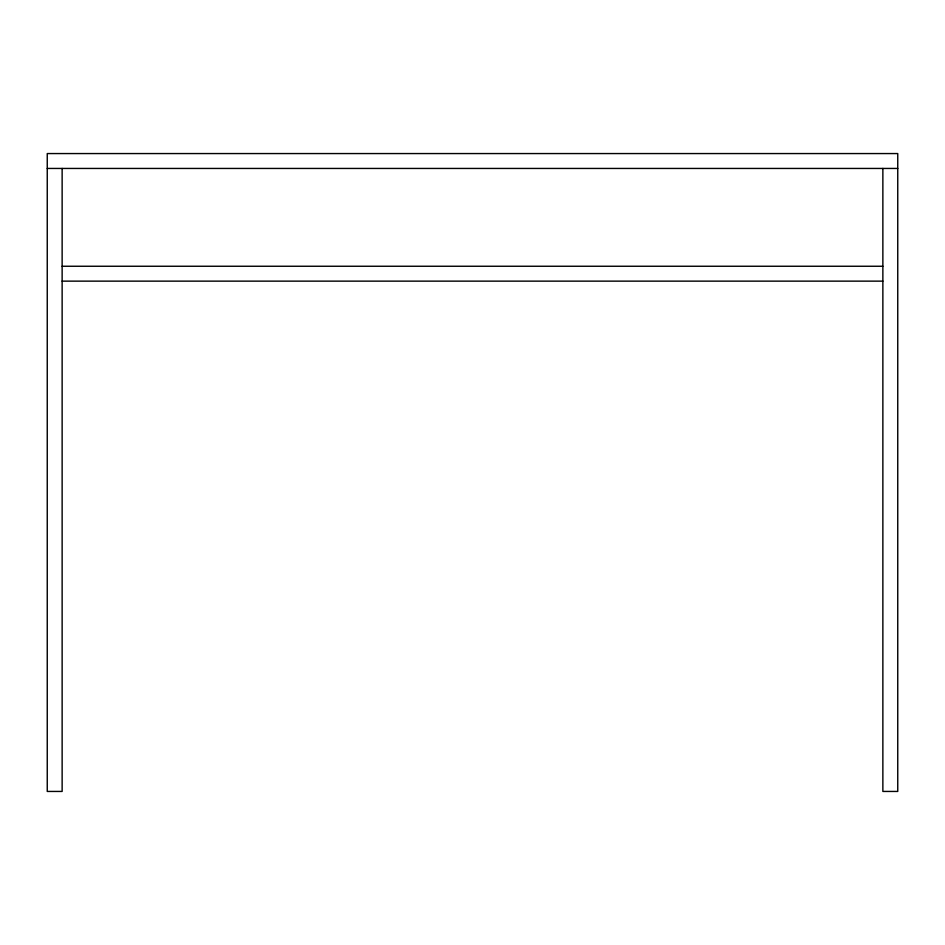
<?xml version="1.0" encoding="UTF-8"?>
<svg xmlns="http://www.w3.org/2000/svg" width="945" height="945" viewBox="0 0 945 945"><rect width="100%" height="100%" fill="white"/><g stroke="black" fill="none" stroke-linecap="round" stroke-linejoin="round"><path stroke-width="1.42" d="M47.25 168.446L897.75 168.446M62.134 266.254L882.866 266.254M62.134 281.137L882.866 281.137M882.866 168.446L882.866 791.437L897.75 791.437L897.75 153.562L47.25 153.562L47.25 791.437L62.134 791.437L62.134 168.446"/></g></svg>
